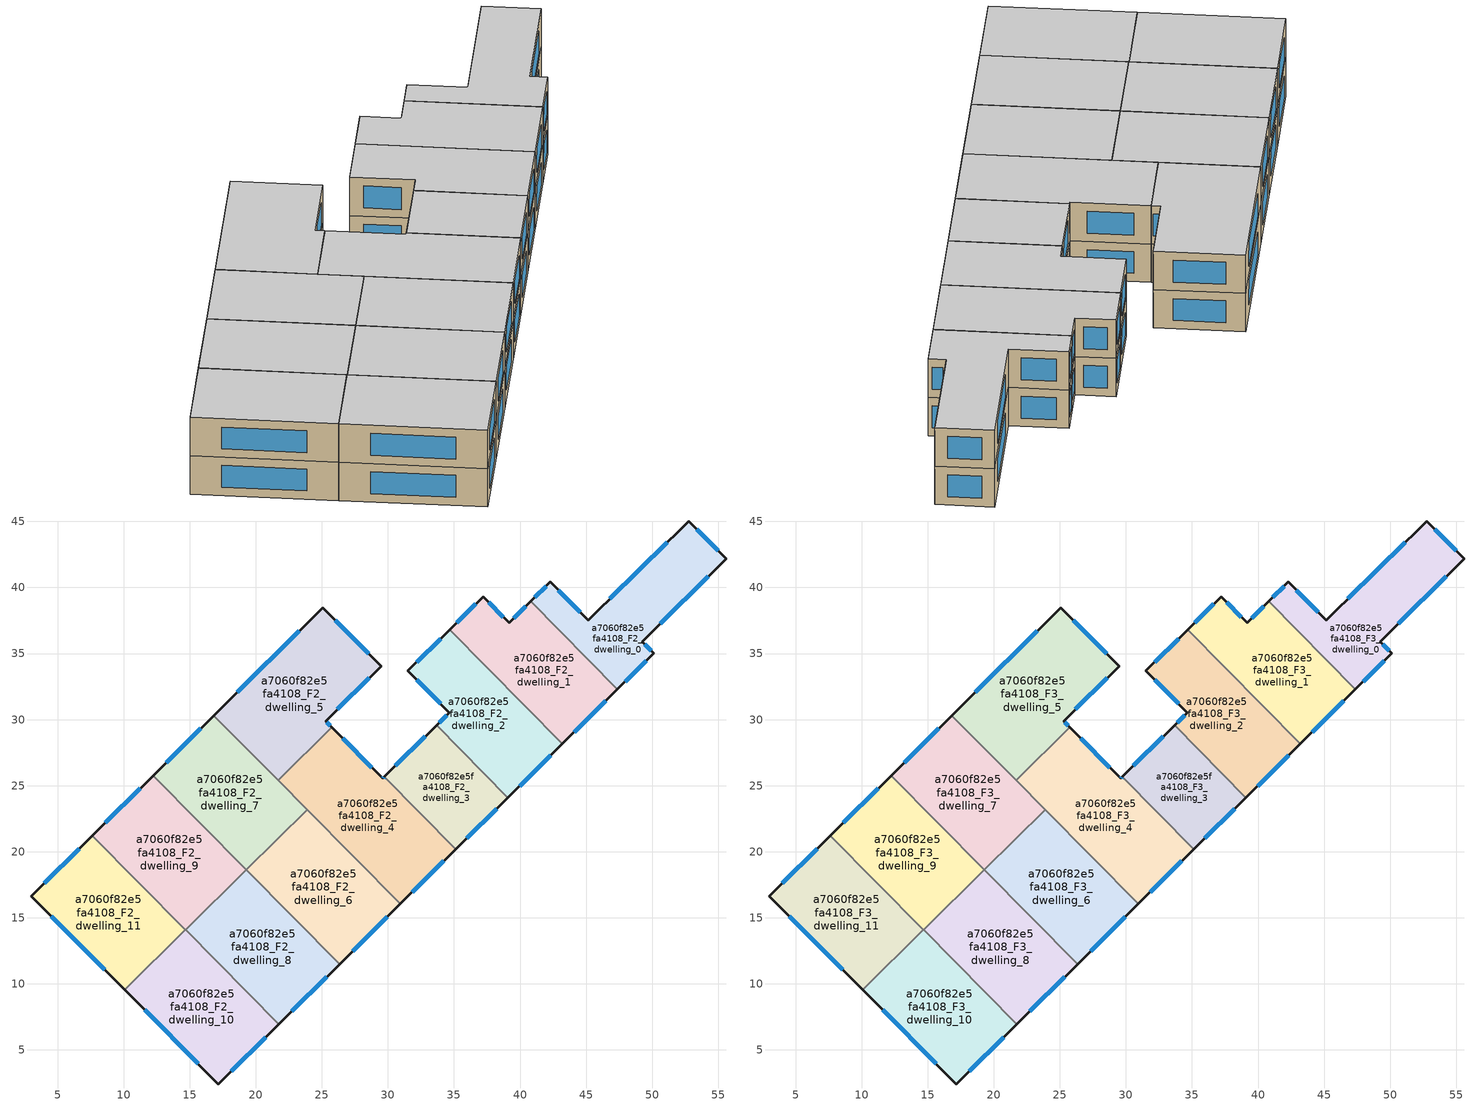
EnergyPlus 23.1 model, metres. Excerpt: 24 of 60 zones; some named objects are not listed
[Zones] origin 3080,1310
a7060f82e5fa4108_F2_dwelling_0
 floor to a7060f82e5fa4108_F1_dwelling_0 (EU_floor_Construction): 52.76,45.03 55.6,42.18 49.25,35.9 50.13,35.02 47.37,32.3 40.79,38.94 42.29,40.42 45.18,37.52 z6
 wall outside (EU_wall_Construction): 47.37,32.3 50.13,35.02 49.26,35.9 55.6,42.18 52.76,45.03 45.18,37.52 42.29,40.42 40.79,38.94 z6:9
 wall to a7060f82e5fa4108_F2_dwelling_1 (EU_wall_Construction): 40.8,38.94 47.37,32.3 z6:9
 window (EU_Window_Construction): 54.99,42.79 53.37,44.42 / 50.61,37.25 54.24,40.83 / 49.94,35.21 49.44,35.72 / 47.96,32.88 49.54,34.44 / 41.97,40.11 41.11,39.26 / 44.56,38.14 42.91,39.8 / 51.13,43.42 46.8,39.13 z6.64:8.36
a7060f82e5fa4108_F2_dwelling_1
 floor to a7060f82e5fa4108_F1_dwelling_1 (EU_floor_Construction): 40.79,38.94 47.37,32.3 43.19,28.16 34.66,36.79 37.2,39.29 39.16,37.33 z6
 wall outside (EU_wall_Construction): 43.19,28.16 47.37,32.3 / 40.79,38.94 39.16,37.33 37.2,39.29 34.66,36.79 z6:9
 wall to a7060f82e5fa4108_F2_dwelling_2 (EU_wall_Construction): 34.66,36.79 43.19,28.16 z6:9
 window (EU_Window_Construction): 44.09,29.05 46.48,31.41 / 36.65,38.76 35.2,37.32 / 38.74,37.75 37.62,38.87 / 40.45,38.6 39.51,37.67 z6.64:8.36
a7060f82e5fa4108_F2_dwelling_10
 floor to a7060f82e5fa4108_F1_dwelling_10 (EU_floor_Construction): 14.67,14.09 21.74,6.94 17.16,2.42 10.07,9.55 z6
 wall outside (EU_wall_Construction): 10.07,9.55 17.16,2.42 21.74,6.94 z6:9
 wall to a7060f82e5fa4108_F2_dwelling_8 (EU_wall_Construction): 21.74,6.94 14.68,14.08 z6:9
 wall to a7060f82e5fa4108_F2_dwelling_11 (EU_wall_Construction): 14.67,14.09 10.07,9.55 z6:9
 wall to a7060f82e5fa4108_F2_dwelling_9 (EU_wall_Construction): 14.68,14.08 14.67,14.09 z6:9
 window (EU_Window_Construction): 11.59,8.02 15.64,3.94 / 18.14,3.39 20.76,5.97 z6.64:8.36
a7060f82e5fa4108_F2_dwelling_11
 floor to a7060f82e5fa4108_F1_dwelling_11 (EU_floor_Construction): 7.63,21.21 14.67,14.09 10.07,9.55 3,16.64 z6
 wall outside (EU_wall_Construction): 7.63,21.21 3.01,16.64 10.07,9.55 z6:9
 wall to a7060f82e5fa4108_F2_dwelling_9 (EU_wall_Construction): 14.67,14.09 7.63,21.21 z6:9
 window (EU_Window_Construction): 4.52,15.12 8.55,11.07 / 6.64,20.23 4,17.62 z6.64:8.36
a7060f82e5fa4108_F2_dwelling_2
 floor to a7060f82e5fa4108_F1_dwelling_2 (EU_floor_Construction): 34.66,36.79 43.19,28.16 39.09,24.1 33.68,29.57 34.65,30.54 31.52,33.68 z6
 wall outside (EU_wall_Construction): 39.09,24.1 43.19,28.16 / 34.66,36.79 31.52,33.68 34.65,30.54 33.68,29.57 z6:9
 wall to a7060f82e5fa4108_F2_dwelling_3 (EU_wall_Construction): 33.68,29.57 39.09,24.1 z6:9
 window (EU_Window_Construction): 39.97,24.97 42.31,27.29 / 34.44,30.33 33.89,29.78 / 32.19,33.01 33.98,31.21 / 33.99,36.12 32.19,34.35 z6.64:8.36
a7060f82e5fa4108_F2_dwelling_3
 floor to a7060f82e5fa4108_F1_dwelling_3 (EU_floor_Construction): 33.68,29.57 39.09,24.1 35.13,20.19 29.72,25.66 z6
 wall outside (EU_wall_Construction): 35.13,20.19 39.09,24.1 / 33.68,29.57 29.72,25.66 z6:9
 wall to a7060f82e5fa4108_F2_dwelling_4 (EU_wall_Construction): 29.72,25.66 35.13,20.19 z6:9
 window (EU_Window_Construction): 35.98,21.03 38.24,23.26 / 32.83,28.73 30.57,26.5 z6.64:8.36
a7060f82e5fa4108_F2_dwelling_4
 floor to a7060f82e5fa4108_F1_dwelling_4 (EU_floor_Construction): 29.72,25.66 35.13,20.19 30.94,16.04 21.68,25.41 25.74,29.42 29.6,25.54 z6
 wall outside (EU_wall_Construction): 29.72,25.66 29.6,25.54 25.74,29.42 / 30.94,16.04 35.13,20.19 z6:9
 wall to a7060f82e5fa4108_F2_dwelling_5 (EU_wall_Construction): 25.74,29.42 21.68,25.41 z6:9
 wall to a7060f82e5fa4108_F2_dwelling_6 (EU_wall_Construction): 23.88,23.18 30.94,16.04 z6:9
 wall to a7060f82e5fa4108_F2_dwelling_7 (EU_wall_Construction): 21.68,25.41 23.88,23.18 z6:9
 window (EU_Window_Construction): 28.78,26.37 26.57,28.59 / 29.7,25.64 29.63,25.57 / 31.84,16.93 34.24,19.3 z6.64:8.36
a7060f82e5fa4108_F2_dwelling_5
 floor to a7060f82e5fa4108_F1_dwelling_5 (EU_floor_Construction): 25.07,38.46 29.48,34.05 25.27,29.88 25.74,29.42 21.68,25.41 16.83,30.31 z6
 wall outside (EU_wall_Construction): 25.74,29.42 25.28,29.88 29.48,34.05 25.07,38.46 16.83,30.31 z6:9
 wall to a7060f82e5fa4108_F2_dwelling_7 (EU_wall_Construction): 16.83,30.31 21.68,25.41 z6:9
 window (EU_Window_Construction): 23.3,36.72 18.59,32.06 / 28.53,34.99 26.01,37.52 / 26.17,30.77 28.58,33.16 / 25.64,29.52 25.37,29.78 z6.64:8.36
a7060f82e5fa4108_F2_dwelling_6
 floor to a7060f82e5fa4108_F1_dwelling_6 (EU_floor_Construction): 23.88,23.18 30.94,16.04 26.34,11.49 19.28,18.63 z6
 wall outside (EU_wall_Construction): 26.34,11.49 30.94,16.04 z6:9
 wall to a7060f82e5fa4108_F2_dwelling_8 (EU_wall_Construction): 19.28,18.63 26.34,11.49 z6:9
 wall to a7060f82e5fa4108_F2_dwelling_7 (EU_wall_Construction): 23.88,23.18 19.28,18.63 z6:9
 window (EU_Window_Construction): 27.33,12.47 29.95,15.07 z6.64:8.36
a7060f82e5fa4108_F2_dwelling_7
 floor to a7060f82e5fa4108_F1_dwelling_7 (EU_floor_Construction): 16.83,30.31 23.88,23.18 19.28,18.63 12.23,25.76 z6
 wall outside (EU_wall_Construction): 16.83,30.31 12.23,25.76 z6:9
 wall to a7060f82e5fa4108_F2_dwelling_9 (EU_wall_Construction): 12.23,25.76 19.28,18.63 z6:9
 window (EU_Window_Construction): 15.84,29.34 13.21,26.74 z6.64:8.36
a7060f82e5fa4108_F2_dwelling_8
 floor to a7060f82e5fa4108_F1_dwelling_8 (EU_floor_Construction): 19.28,18.63 26.34,11.49 21.74,6.94 14.68,14.08 z6
 wall outside (EU_wall_Construction): 21.74,6.94 26.34,11.49 z6:9
 wall to a7060f82e5fa4108_F2_dwelling_9 (EU_wall_Construction): 19.28,18.63 14.68,14.08 z6:9
 window (EU_Window_Construction): 22.73,7.92 25.35,10.52 z6.64:8.36
a7060f82e5fa4108_F2_dwelling_9
 floor to a7060f82e5fa4108_F1_dwelling_9 (EU_floor_Construction): 12.23,25.76 19.28,18.63 14.68,14.08 7.63,21.21 z6
 wall outside (EU_wall_Construction): 12.23,25.76 7.63,21.21 z6:9
 window (EU_Window_Construction): 11.24,24.79 8.61,22.19 z6.64:8.36
a7060f82e5fa4108_F3_dwelling_0
 floor to a7060f82e5fa4108_F2_dwelling_0 (EU_floor_Construction): 52.76,45.03 55.6,42.18 49.25,35.9 50.13,35.02 47.37,32.3 40.79,38.94 42.29,40.42 45.18,37.52 z9
 wall outside (EU_wall_Construction): 47.37,32.3 50.13,35.02 49.26,35.9 55.6,42.18 52.76,45.03 45.18,37.52 42.29,40.42 40.79,38.94 z9:12
 wall to a7060f82e5fa4108_F3_dwelling_1 (EU_wall_Construction): 40.8,38.94 47.37,32.3 z9:12
 window (EU_Window_Construction): 54.99,42.79 53.37,44.42 / 50.61,37.25 54.24,40.83 / 49.94,35.21 49.44,35.72 / 47.96,32.88 49.54,34.44 / 41.97,40.11 41.11,39.26 / 44.56,38.14 42.91,39.8 / 51.13,43.42 46.8,39.13 z9.64:11.36
 ceiling to a7060f82e5fa4108_F4_dwelling_0 (EU_floor_Construction): 50.13,35.02 49.25,35.9 55.6,42.18 52.76,45.03 45.18,37.52 42.29,40.42 40.79,38.94 47.37,32.3 z12
a7060f82e5fa4108_F3_dwelling_1
 floor to a7060f82e5fa4108_F2_dwelling_1 (EU_floor_Construction): 40.79,38.94 47.37,32.3 43.19,28.16 34.66,36.79 37.2,39.29 39.16,37.33 z9
 wall outside (EU_wall_Construction): 43.19,28.16 47.37,32.3 / 40.79,38.94 39.16,37.33 37.2,39.29 34.66,36.79 z9:12
 wall to a7060f82e5fa4108_F3_dwelling_2 (EU_wall_Construction): 34.66,36.79 43.19,28.16 z9:12
 window (EU_Window_Construction): 44.09,29.05 46.48,31.41 / 36.65,38.76 35.2,37.32 / 38.74,37.75 37.62,38.87 / 40.45,38.6 39.51,37.67 z9.64:11.36
 ceiling to a7060f82e5fa4108_F4_dwelling_1 (EU_floor_Construction): 47.37,32.3 40.79,38.94 39.16,37.33 37.2,39.29 34.66,36.79 43.19,28.16 z12
a7060f82e5fa4108_F3_dwelling_10
 floor to a7060f82e5fa4108_F2_dwelling_10 (EU_floor_Construction): 14.67,14.09 21.74,6.94 17.16,2.42 10.07,9.55 z9
 wall outside (EU_wall_Construction): 10.07,9.55 17.16,2.42 21.74,6.94 z9:12
 wall to a7060f82e5fa4108_F3_dwelling_8 (EU_wall_Construction): 21.74,6.94 14.68,14.08 z9:12
 wall to a7060f82e5fa4108_F3_dwelling_11 (EU_wall_Construction): 14.67,14.09 10.07,9.55 z9:12
 wall to a7060f82e5fa4108_F3_dwelling_9 (EU_wall_Construction): 14.68,14.08 14.67,14.09 z9:12
 window (EU_Window_Construction): 11.59,8.02 15.64,3.94 / 18.14,3.39 20.76,5.97 z9.64:11.36
 ceiling to a7060f82e5fa4108_F4_dwelling_10 (EU_floor_Construction): 21.74,6.94 14.67,14.09 10.07,9.55 17.16,2.42 z12
a7060f82e5fa4108_F3_dwelling_11
 floor to a7060f82e5fa4108_F2_dwelling_11 (EU_floor_Construction): 7.63,21.21 14.67,14.09 10.07,9.55 3,16.64 z9
 wall outside (EU_wall_Construction): 7.63,21.21 3.01,16.64 10.07,9.55 z9:12
 wall to a7060f82e5fa4108_F3_dwelling_9 (EU_wall_Construction): 14.67,14.09 7.63,21.21 z9:12
 window (EU_Window_Construction): 4.52,15.12 8.55,11.07 / 6.64,20.23 4,17.62 z9.64:11.36
 ceiling to a7060f82e5fa4108_F4_dwelling_11 (EU_floor_Construction): 14.67,14.09 7.63,21.21 3,16.64 10.07,9.55 z12
a7060f82e5fa4108_F3_dwelling_2
 floor to a7060f82e5fa4108_F2_dwelling_2 (EU_floor_Construction): 34.66,36.79 43.19,28.16 39.09,24.1 33.68,29.57 34.65,30.54 31.52,33.68 z9
 wall outside (EU_wall_Construction): 39.09,24.1 43.19,28.16 / 34.66,36.79 31.52,33.68 34.65,30.54 33.68,29.57 z9:12
 wall to a7060f82e5fa4108_F3_dwelling_3 (EU_wall_Construction): 33.68,29.57 39.09,24.1 z9:12
 window (EU_Window_Construction): 39.97,24.97 42.31,27.29 / 34.44,30.33 33.89,29.78 / 32.19,33.01 33.98,31.21 / 33.99,36.12 32.19,34.35 z9.64:11.36
 ceiling to a7060f82e5fa4108_F4_dwelling_2 (EU_floor_Construction): 43.19,28.16 34.66,36.79 31.52,33.68 34.65,30.54 33.68,29.57 39.09,24.1 z12
a7060f82e5fa4108_F3_dwelling_3
 floor to a7060f82e5fa4108_F2_dwelling_3 (EU_floor_Construction): 33.68,29.57 39.09,24.1 35.13,20.19 29.72,25.66 z9
 wall outside (EU_wall_Construction): 35.13,20.19 39.09,24.1 / 33.68,29.57 29.72,25.66 z9:12
 wall to a7060f82e5fa4108_F3_dwelling_4 (EU_wall_Construction): 29.72,25.66 35.13,20.19 z9:12
 window (EU_Window_Construction): 35.98,21.03 38.24,23.26 / 32.83,28.73 30.57,26.5 z9.64:11.36
 ceiling to a7060f82e5fa4108_F4_dwelling_3 (EU_floor_Construction): 39.09,24.1 33.68,29.57 29.72,25.66 35.13,20.19 z12
a7060f82e5fa4108_F3_dwelling_4
 floor to a7060f82e5fa4108_F2_dwelling_4 (EU_floor_Construction): 29.72,25.66 35.13,20.19 30.94,16.04 21.68,25.41 25.74,29.42 29.6,25.54 z9
 wall outside (EU_wall_Construction): 29.72,25.66 29.6,25.54 25.74,29.42 / 30.94,16.04 35.13,20.19 z9:12
 wall to a7060f82e5fa4108_F3_dwelling_5 (EU_wall_Construction): 25.74,29.42 21.68,25.41 z9:12
 wall to a7060f82e5fa4108_F3_dwelling_6 (EU_wall_Construction): 23.88,23.18 30.94,16.04 z9:12
 wall to a7060f82e5fa4108_F3_dwelling_7 (EU_wall_Construction): 21.68,25.41 23.88,23.18 z9:12
 window (EU_Window_Construction): 28.78,26.37 26.57,28.59 / 29.7,25.64 29.63,25.57 / 31.84,16.93 34.24,19.3 z9.64:11.36
 ceiling to a7060f82e5fa4108_F4_dwelling_4 (EU_floor_Construction): 35.13,20.19 29.72,25.66 29.6,25.54 25.74,29.42 21.68,25.41 30.94,16.04 z12
a7060f82e5fa4108_F3_dwelling_5
 floor to a7060f82e5fa4108_F2_dwelling_5 (EU_floor_Construction): 25.07,38.46 29.48,34.05 25.27,29.88 25.74,29.42 21.68,25.41 16.83,30.31 z9
 wall outside (EU_wall_Construction): 25.74,29.42 25.28,29.88 29.48,34.05 25.07,38.46 16.83,30.31 z9:12
 wall to a7060f82e5fa4108_F3_dwelling_7 (EU_wall_Construction): 16.83,30.31 21.68,25.41 z9:12
 window (EU_Window_Construction): 23.3,36.72 18.59,32.06 / 28.53,34.99 26.01,37.52 / 26.17,30.77 28.58,33.16 / 25.64,29.52 25.37,29.78 z9.64:11.36
 ceiling to a7060f82e5fa4108_F4_dwelling_5 (EU_floor_Construction): 25.74,29.42 25.27,29.88 29.48,34.05 25.07,38.46 16.83,30.31 21.68,25.41 z12
a7060f82e5fa4108_F3_dwelling_6
 floor to a7060f82e5fa4108_F2_dwelling_6 (EU_floor_Construction): 23.88,23.18 30.94,16.04 26.34,11.49 19.28,18.63 z9
 wall outside (EU_wall_Construction): 26.34,11.49 30.94,16.04 z9:12
 wall to a7060f82e5fa4108_F3_dwelling_8 (EU_wall_Construction): 19.28,18.63 26.34,11.49 z9:12
 wall to a7060f82e5fa4108_F3_dwelling_7 (EU_wall_Construction): 23.88,23.18 19.28,18.63 z9:12
 window (EU_Window_Construction): 27.33,12.47 29.95,15.07 z9.64:11.36
 ceiling to a7060f82e5fa4108_F4_dwelling_6 (EU_floor_Construction): 30.94,16.04 23.88,23.18 19.28,18.63 26.34,11.49 z12
a7060f82e5fa4108_F3_dwelling_7
 floor to a7060f82e5fa4108_F2_dwelling_7 (EU_floor_Construction): 16.83,30.31 23.88,23.18 19.28,18.63 12.23,25.76 z9
 wall outside (EU_wall_Construction): 16.83,30.31 12.23,25.76 z9:12
 wall to a7060f82e5fa4108_F3_dwelling_9 (EU_wall_Construction): 12.23,25.76 19.28,18.63 z9:12
 window (EU_Window_Construction): 15.84,29.34 13.21,26.74 z9.64:11.36
 ceiling to a7060f82e5fa4108_F4_dwelling_7 (EU_floor_Construction): 23.88,23.18 16.83,30.31 12.23,25.76 19.28,18.63 z12
a7060f82e5fa4108_F3_dwelling_8
 floor to a7060f82e5fa4108_F2_dwelling_8 (EU_floor_Construction): 19.28,18.63 26.34,11.49 21.74,6.94 14.68,14.08 z9
 wall outside (EU_wall_Construction): 21.74,6.94 26.34,11.49 z9:12
 wall to a7060f82e5fa4108_F3_dwelling_9 (EU_wall_Construction): 19.28,18.63 14.68,14.08 z9:12
 window (EU_Window_Construction): 22.73,7.92 25.35,10.52 z9.64:11.36
 ceiling to a7060f82e5fa4108_F4_dwelling_8 (EU_floor_Construction): 26.34,11.49 19.28,18.63 14.68,14.08 21.74,6.94 z12
a7060f82e5fa4108_F3_dwelling_9
 floor to a7060f82e5fa4108_F2_dwelling_9 (EU_floor_Construction): 12.23,25.76 19.28,18.63 14.68,14.08 7.63,21.21 z9
 wall outside (EU_wall_Construction): 12.23,25.76 7.63,21.21 z9:12
 window (EU_Window_Construction): 11.24,24.79 8.61,22.19 z9.64:11.36
 ceiling to a7060f82e5fa4108_F4_dwelling_9 (EU_floor_Construction): 19.28,18.63 12.23,25.76 7.63,21.21 14.68,14.08 z12
[Building]
EU S2 Campaign: North Axis=0; Terrain=City; Solar Distribution=FullExterior
[Site:Location]
Yerevan-Zvartnots.Intl.AP: Latitude=40.15; Longitude=44.383; Time Zone=4; Elevation=854
[SizingPeriod:WeatherFileDays]
AnnualSizingPeriod: Begin Month=1; Begin Day of Month=1; End Month=12; End Day of Month=31; Day of Week for Start Day=Monday; Use Weather File Daylight Saving Period=No; Use Weather File Rain and Snow Indicators=No
[MATERIAL]
EU_InternalMass_Material: Roughness=MediumRough; Thickness=0.1; Conductivity=1; Density=1800; Specific Heat=900; Thermal Absorptance=0.9; Solar Absorptance=0.7; Visible Absorptance=0.7
[MATERIAL:NOMASS] Roughness=MediumRough; Thermal Absorptance=0.9; Solar Absorptance=0.7; Visible Absorptance=0.7
Name | Thermal Resistance
EU_wall_NoMass | 1.05043
EU_floor_NoMass | 0.478065
[WINDOWMATERIAL:SIMPLEGLAZINGSYSTEM]
EU_Window_SimpleGlazing: UFactor=2.5566; Solar Heat Gain Coefficient=0.75; Visible Transmittance=0.75
[CONSTRUCTION]
EU_wall_Construction: EU_wall_NoMass
EU_floor_Construction: EU_floor_NoMass
EU_Window_Construction: EU_Window_SimpleGlazing
EU_InternalMass_Construction: EU_InternalMass_Material
[ZONE] Type=1; Multiplier=1; Ceiling Height=autocalculate; Floor Area=autocalculate; Part of Total Floor Area=Yes
Name | Volume
a7060f82e5fa4108_F2_dwelling_0; a7060f82e5fa4108_F3_dwelling_0; a7060f82e5fa4108_F2_dwelling_10; a7060f82e5fa4108_F3_dwelling_10 | 194.748
a7060f82e5fa4108_F2_dwelling_1; a7060f82e5fa4108_F3_dwelling_1 | 194.738
a7060f82e5fa4108_F2_dwelling_11; a7060f82e5fa4108_F3_dwelling_11 | 194.739
a7060f82e5fa4108_F2_dwelling_2; a7060f82e5fa4108_F3_dwelling_2 | 191.966
a7060f82e5fa4108_F2_dwelling_3; a7060f82e5fa4108_F3_dwelling_3 | 128.284
a7060f82e5fa4108_F2_dwelling_4; a7060f82e5fa4108_F3_dwelling_4 | 230.124
a7060f82e5fa4108_F2_dwelling_5; a7060f82e5fa4108_F3_dwelling_5 | 228.623
a7060f82e5fa4108_F2_dwelling_6; a7060f82e5fa4108_F3_dwelling_6 | 194.707
a7060f82e5fa4108_F2_dwelling_7; a7060f82e5fa4108_F3_dwelling_7 | 194.721
a7060f82e5fa4108_F2_dwelling_8; a7060f82e5fa4108_F3_dwelling_8 | 194.75
a7060f82e5fa4108_F2_dwelling_9; a7060f82e5fa4108_F3_dwelling_9 | 194.763
[INTERNALMASS] Construction=EU_InternalMass_Construction
Name | Zone or ZoneList | Surface Area
a7060f82e5fa4108_F2_dwelling_0_EU_InternalMass | a7060f82e5fa4108_F2_dwelling_0 | 64.9159
a7060f82e5fa4108_F2_dwelling_1_EU_InternalMass | a7060f82e5fa4108_F2_dwelling_1 | 64.9126
a7060f82e5fa4108_F2_dwelling_2_EU_InternalMass | a7060f82e5fa4108_F2_dwelling_2 | 63.9889
a7060f82e5fa4108_F2_dwelling_3_EU_InternalMass | a7060f82e5fa4108_F2_dwelling_3 | 42.7654
a7060f82e5fa4108_F2_dwelling_4_EU_InternalMass | a7060f82e5fa4108_F2_dwelling_4 | 76.7035
a7060f82e5fa4108_F2_dwelling_5_EU_InternalMass | a7060f82e5fa4108_F2_dwelling_5 | 76.2069
a7060f82e5fa4108_F2_dwelling_6_EU_InternalMass | a7060f82e5fa4108_F2_dwelling_6 | 64.9024
a7060f82e5fa4108_F2_dwelling_7_EU_InternalMass | a7060f82e5fa4108_F2_dwelling_7 | 64.907
a7060f82e5fa4108_F2_dwelling_8_EU_InternalMass | a7060f82e5fa4108_F2_dwelling_8 | 64.9166
a7060f82e5fa4108_F2_dwelling_9_EU_InternalMass | a7060f82e5fa4108_F2_dwelling_9 | 64.9212
a7060f82e5fa4108_F2_dwelling_10_EU_InternalMass | a7060f82e5fa4108_F2_dwelling_10 | 64.9162
a7060f82e5fa4108_F2_dwelling_11_EU_InternalMass | a7060f82e5fa4108_F2_dwelling_11 | 64.9132
a7060f82e5fa4108_F3_dwelling_0_EU_InternalMass | a7060f82e5fa4108_F3_dwelling_0 | 64.9159
a7060f82e5fa4108_F3_dwelling_1_EU_InternalMass | a7060f82e5fa4108_F3_dwelling_1 | 64.9126
a7060f82e5fa4108_F3_dwelling_2_EU_InternalMass | a7060f82e5fa4108_F3_dwelling_2 | 63.9889
a7060f82e5fa4108_F3_dwelling_3_EU_InternalMass | a7060f82e5fa4108_F3_dwelling_3 | 42.7654
a7060f82e5fa4108_F3_dwelling_4_EU_InternalMass | a7060f82e5fa4108_F3_dwelling_4 | 76.7035
a7060f82e5fa4108_F3_dwelling_5_EU_InternalMass | a7060f82e5fa4108_F3_dwelling_5 | 76.2069
a7060f82e5fa4108_F3_dwelling_6_EU_InternalMass | a7060f82e5fa4108_F3_dwelling_6 | 64.9024
a7060f82e5fa4108_F3_dwelling_7_EU_InternalMass | a7060f82e5fa4108_F3_dwelling_7 | 64.907
a7060f82e5fa4108_F3_dwelling_8_EU_InternalMass | a7060f82e5fa4108_F3_dwelling_8 | 64.9166
a7060f82e5fa4108_F3_dwelling_9_EU_InternalMass | a7060f82e5fa4108_F3_dwelling_9 | 64.9212
a7060f82e5fa4108_F3_dwelling_10_EU_InternalMass | a7060f82e5fa4108_F3_dwelling_10 | 64.9162
a7060f82e5fa4108_F3_dwelling_11_EU_InternalMass | a7060f82e5fa4108_F3_dwelling_11 | 64.9132
[OTHEREQUIPMENT] Fuel Type=Electricity; Design Level Calculation Method=Watts/Area; Power per Zone Floor Area=1; Fraction Latent=0; Fraction Radiant=0; Fraction Lost=0; Carbon Dioxide Generation Rate=0; EndUse Subcategory=EU_Step8_InternalGains
Name | Zone or ZoneList or Space or SpaceList | Schedule
EU_Step8_InternalGain_a7060f82e5fa4108_F2_dwelling_0_f000 | a7060f82e5fa4108_F2_dwelling_0 | EU_Step8_GainSchedule_a7060f82e5fa4108_F2_dwelling_0_f000
EU_Step8_InternalGain_a7060f82e5fa4108_F2_dwelling_1_f000 | a7060f82e5fa4108_F2_dwelling_1 | EU_Step8_GainSchedule_a7060f82e5fa4108_F2_dwelling_1_f000
EU_Step8_InternalGain_a7060f82e5fa4108_F2_dwelling_2_f000 | a7060f82e5fa4108_F2_dwelling_2 | EU_Step8_GainSchedule_a7060f82e5fa4108_F2_dwelling_2_f000
EU_Step8_InternalGain_a7060f82e5fa4108_F2_dwelling_3_f000 | a7060f82e5fa4108_F2_dwelling_3 | EU_Step8_GainSchedule_a7060f82e5fa4108_F2_dwelling_3_f000
EU_Step8_InternalGain_a7060f82e5fa4108_F2_dwelling_4_f000 | a7060f82e5fa4108_F2_dwelling_4 | EU_Step8_GainSchedule_a7060f82e5fa4108_F2_dwelling_4_f000
EU_Step8_InternalGain_a7060f82e5fa4108_F2_dwelling_5_f000 | a7060f82e5fa4108_F2_dwelling_5 | EU_Step8_GainSchedule_a7060f82e5fa4108_F2_dwelling_5_f000
EU_Step8_InternalGain_a7060f82e5fa4108_F2_dwelling_6_f000 | a7060f82e5fa4108_F2_dwelling_6 | EU_Step8_GainSchedule_a7060f82e5fa4108_F2_dwelling_6_f000
EU_Step8_InternalGain_a7060f82e5fa4108_F2_dwelling_7_f000 | a7060f82e5fa4108_F2_dwelling_7 | EU_Step8_GainSchedule_a7060f82e5fa4108_F2_dwelling_7_f000
EU_Step8_InternalGain_a7060f82e5fa4108_F2_dwelling_8_f000 | a7060f82e5fa4108_F2_dwelling_8 | EU_Step8_GainSchedule_a7060f82e5fa4108_F2_dwelling_8_f000
EU_Step8_InternalGain_a7060f82e5fa4108_F2_dwelling_9_f000 | a7060f82e5fa4108_F2_dwelling_9 | EU_Step8_GainSchedule_a7060f82e5fa4108_F2_dwelling_9_f000
EU_Step8_InternalGain_a7060f82e5fa4108_F2_dwelling_10_f000 | a7060f82e5fa4108_F2_dwelling_10 | EU_Step8_GainSchedule_a7060f82e5fa4108_F2_dwelling_10_f000
EU_Step8_InternalGain_a7060f82e5fa4108_F2_dwelling_11_f000 | a7060f82e5fa4108_F2_dwelling_11 | EU_Step8_GainSchedule_a7060f82e5fa4108_F2_dwelling_11_f000
EU_Step8_InternalGain_a7060f82e5fa4108_F3_dwelling_0_f000 | a7060f82e5fa4108_F3_dwelling_0 | EU_Step8_GainSchedule_a7060f82e5fa4108_F3_dwelling_0_f000
EU_Step8_InternalGain_a7060f82e5fa4108_F3_dwelling_1_f000 | a7060f82e5fa4108_F3_dwelling_1 | EU_Step8_GainSchedule_a7060f82e5fa4108_F3_dwelling_1_f000
EU_Step8_InternalGain_a7060f82e5fa4108_F3_dwelling_2_f000 | a7060f82e5fa4108_F3_dwelling_2 | EU_Step8_GainSchedule_a7060f82e5fa4108_F3_dwelling_2_f000
EU_Step8_InternalGain_a7060f82e5fa4108_F3_dwelling_3_f000 | a7060f82e5fa4108_F3_dwelling_3 | EU_Step8_GainSchedule_a7060f82e5fa4108_F3_dwelling_3_f000
EU_Step8_InternalGain_a7060f82e5fa4108_F3_dwelling_4_f000 | a7060f82e5fa4108_F3_dwelling_4 | EU_Step8_GainSchedule_a7060f82e5fa4108_F3_dwelling_4_f000
EU_Step8_InternalGain_a7060f82e5fa4108_F3_dwelling_5_f000 | a7060f82e5fa4108_F3_dwelling_5 | EU_Step8_GainSchedule_a7060f82e5fa4108_F3_dwelling_5_f000
EU_Step8_InternalGain_a7060f82e5fa4108_F3_dwelling_6_f000 | a7060f82e5fa4108_F3_dwelling_6 | EU_Step8_GainSchedule_a7060f82e5fa4108_F3_dwelling_6_f000
EU_Step8_InternalGain_a7060f82e5fa4108_F3_dwelling_7_f000 | a7060f82e5fa4108_F3_dwelling_7 | EU_Step8_GainSchedule_a7060f82e5fa4108_F3_dwelling_7_f000
EU_Step8_InternalGain_a7060f82e5fa4108_F3_dwelling_8_f000 | a7060f82e5fa4108_F3_dwelling_8 | EU_Step8_GainSchedule_a7060f82e5fa4108_F3_dwelling_8_f000
EU_Step8_InternalGain_a7060f82e5fa4108_F3_dwelling_9_f000 | a7060f82e5fa4108_F3_dwelling_9 | EU_Step8_GainSchedule_a7060f82e5fa4108_F3_dwelling_9_f000
EU_Step8_InternalGain_a7060f82e5fa4108_F3_dwelling_10_f000 | a7060f82e5fa4108_F3_dwelling_10 | EU_Step8_GainSchedule_a7060f82e5fa4108_F3_dwelling_10_f000
EU_Step8_InternalGain_a7060f82e5fa4108_F3_dwelling_11_f000 | a7060f82e5fa4108_F3_dwelling_11 | EU_Step8_GainSchedule_a7060f82e5fa4108_F3_dwelling_11_f000
[ZONEVENTILATION:DESIGNFLOWRATE] Schedule=EU_AlwaysOn; Design Flow Rate Calculation Method=AirChanges/Hour; Air Changes per Hour=0.557805; Ventilation Type=Natural; Fan Pressure Rise=0; Fan Total Efficiency=1; Constant Term Coefficient=1; Temperature Term Coefficient=0; Velocity Term Coefficient=0; Velocity Squared Term Coefficient=0; Minimum Indoor Temperature=-100; Maximum Indoor Temperature=100; Delta Temperature=-100; Minimum Outdoor Temperature=-100; Maximum Outdoor Temperature=100; Maximum Wind Speed=40
Name | Zone or ZoneList or Space or SpaceList
EU_ConstantAir_a7060f82e5fa4108_F2_dwelling_0 | a7060f82e5fa4108_F2_dwelling_0
EU_ConstantAir_a7060f82e5fa4108_F2_dwelling_1 | a7060f82e5fa4108_F2_dwelling_1
EU_ConstantAir_a7060f82e5fa4108_F2_dwelling_2 | a7060f82e5fa4108_F2_dwelling_2
EU_ConstantAir_a7060f82e5fa4108_F2_dwelling_3 | a7060f82e5fa4108_F2_dwelling_3
EU_ConstantAir_a7060f82e5fa4108_F2_dwelling_4 | a7060f82e5fa4108_F2_dwelling_4
EU_ConstantAir_a7060f82e5fa4108_F2_dwelling_5 | a7060f82e5fa4108_F2_dwelling_5
EU_ConstantAir_a7060f82e5fa4108_F2_dwelling_6 | a7060f82e5fa4108_F2_dwelling_6
EU_ConstantAir_a7060f82e5fa4108_F2_dwelling_7 | a7060f82e5fa4108_F2_dwelling_7
EU_ConstantAir_a7060f82e5fa4108_F2_dwelling_8 | a7060f82e5fa4108_F2_dwelling_8
EU_ConstantAir_a7060f82e5fa4108_F2_dwelling_9 | a7060f82e5fa4108_F2_dwelling_9
EU_ConstantAir_a7060f82e5fa4108_F2_dwelling_10 | a7060f82e5fa4108_F2_dwelling_10
EU_ConstantAir_a7060f82e5fa4108_F2_dwelling_11 | a7060f82e5fa4108_F2_dwelling_11
EU_ConstantAir_a7060f82e5fa4108_F3_dwelling_0 | a7060f82e5fa4108_F3_dwelling_0
EU_ConstantAir_a7060f82e5fa4108_F3_dwelling_1 | a7060f82e5fa4108_F3_dwelling_1
EU_ConstantAir_a7060f82e5fa4108_F3_dwelling_2 | a7060f82e5fa4108_F3_dwelling_2
EU_ConstantAir_a7060f82e5fa4108_F3_dwelling_3 | a7060f82e5fa4108_F3_dwelling_3
EU_ConstantAir_a7060f82e5fa4108_F3_dwelling_4 | a7060f82e5fa4108_F3_dwelling_4
EU_ConstantAir_a7060f82e5fa4108_F3_dwelling_5 | a7060f82e5fa4108_F3_dwelling_5
EU_ConstantAir_a7060f82e5fa4108_F3_dwelling_6 | a7060f82e5fa4108_F3_dwelling_6
EU_ConstantAir_a7060f82e5fa4108_F3_dwelling_7 | a7060f82e5fa4108_F3_dwelling_7
EU_ConstantAir_a7060f82e5fa4108_F3_dwelling_8 | a7060f82e5fa4108_F3_dwelling_8
EU_ConstantAir_a7060f82e5fa4108_F3_dwelling_9 | a7060f82e5fa4108_F3_dwelling_9
EU_ConstantAir_a7060f82e5fa4108_F3_dwelling_10 | a7060f82e5fa4108_F3_dwelling_10
EU_ConstantAir_a7060f82e5fa4108_F3_dwelling_11 | a7060f82e5fa4108_F3_dwelling_11
[HVACTEMPLATE:ZONE:IDEALLOADSAIRSYSTEM] System Availability Schedule=EU_AlwaysOn; Maximum Heating Supply Air Temperature=50; Minimum Cooling Supply Air Temperature=13; Maximum Heating Supply Air Humidity Ratio=0.0156; Minimum Cooling Supply Air Humidity Ratio=0.0077; Heating Limit=NoLimit; Cooling Limit=NoLimit; Heating Availability Schedule=EU_AlwaysOn; Cooling Availability Schedule=EU_CoolingOff; Dehumidification Control Type=ConstantSensibleHeatRatio; Cooling Sensible Heat Ratio=0.7; Dehumidification Setpoint=60; Humidification Control Type=None; Humidification Setpoint=30; Outdoor Air Method=None; Outdoor Air Flow Rate per Person=0.00944; Outdoor Air Flow Rate per Zone Floor Area=0; Outdoor Air Flow Rate per Zone=0; Demand Controlled Ventilation Type=None; Outdoor Air Economizer Type=NoEconomizer; Heat Recovery Type=None; Sensible Heat Recovery Effectiveness=0.7; Latent Heat Recovery Effectiveness=0.65
Name | Template Thermostat
a7060f82e5fa4108_F2_dwelling_0 | EU_HeatOnly_a7060f82e5fa4108_F2_dwelling_0
a7060f82e5fa4108_F2_dwelling_1 | EU_HeatOnly_a7060f82e5fa4108_F2_dwelling_1
a7060f82e5fa4108_F2_dwelling_2 | EU_HeatOnly_a7060f82e5fa4108_F2_dwelling_2
a7060f82e5fa4108_F2_dwelling_3 | EU_HeatOnly_a7060f82e5fa4108_F2_dwelling_3
a7060f82e5fa4108_F2_dwelling_4 | EU_HeatOnly_a7060f82e5fa4108_F2_dwelling_4
a7060f82e5fa4108_F2_dwelling_5 | EU_HeatOnly_a7060f82e5fa4108_F2_dwelling_5
a7060f82e5fa4108_F2_dwelling_6 | EU_HeatOnly_a7060f82e5fa4108_F2_dwelling_6
a7060f82e5fa4108_F2_dwelling_7 | EU_HeatOnly_a7060f82e5fa4108_F2_dwelling_7
a7060f82e5fa4108_F2_dwelling_8 | EU_HeatOnly_a7060f82e5fa4108_F2_dwelling_8
a7060f82e5fa4108_F2_dwelling_9 | EU_HeatOnly_a7060f82e5fa4108_F2_dwelling_9
a7060f82e5fa4108_F2_dwelling_10 | EU_HeatOnly_a7060f82e5fa4108_F2_dwelling_10
a7060f82e5fa4108_F2_dwelling_11 | EU_HeatOnly_a7060f82e5fa4108_F2_dwelling_11
a7060f82e5fa4108_F3_dwelling_0 | EU_HeatOnly_a7060f82e5fa4108_F3_dwelling_0
a7060f82e5fa4108_F3_dwelling_1 | EU_HeatOnly_a7060f82e5fa4108_F3_dwelling_1
a7060f82e5fa4108_F3_dwelling_2 | EU_HeatOnly_a7060f82e5fa4108_F3_dwelling_2
a7060f82e5fa4108_F3_dwelling_3 | EU_HeatOnly_a7060f82e5fa4108_F3_dwelling_3
a7060f82e5fa4108_F3_dwelling_4 | EU_HeatOnly_a7060f82e5fa4108_F3_dwelling_4
a7060f82e5fa4108_F3_dwelling_5 | EU_HeatOnly_a7060f82e5fa4108_F3_dwelling_5
a7060f82e5fa4108_F3_dwelling_6 | EU_HeatOnly_a7060f82e5fa4108_F3_dwelling_6
a7060f82e5fa4108_F3_dwelling_7 | EU_HeatOnly_a7060f82e5fa4108_F3_dwelling_7
a7060f82e5fa4108_F3_dwelling_8 | EU_HeatOnly_a7060f82e5fa4108_F3_dwelling_8
a7060f82e5fa4108_F3_dwelling_9 | EU_HeatOnly_a7060f82e5fa4108_F3_dwelling_9
a7060f82e5fa4108_F3_dwelling_10 | EU_HeatOnly_a7060f82e5fa4108_F3_dwelling_10
a7060f82e5fa4108_F3_dwelling_11 | EU_HeatOnly_a7060f82e5fa4108_F3_dwelling_11
[SIZING:ZONE] Zone Cooling Design Supply Air Temperature Input Method=SupplyAirTemperature; Zone Cooling Design Supply Air Temperature=13; Zone Heating Design Supply Air Temperature Input Method=SupplyAirTemperature; Zone Heating Design Supply Air Temperature=50; Zone Cooling Design Supply Air Humidity Ratio=0.008; Zone Heating Design Supply Air Humidity Ratio=0.008; Cooling Design Air Flow Method=DesignDay; Cooling Design Air Flow Rate=0; Cooling Minimum Air Flow per Zone Floor Area=0.000762; Cooling Minimum Air Flow=0; Cooling Minimum Air Flow Fraction=0.2; Heating Design Air Flow Method=DesignDay; Heating Design Air Flow Rate=0; Heating Maximum Air Flow per Zone Floor Area=0.002032; Heating Maximum Air Flow=0.141576; Heating Maximum Air Flow Fraction=0.3; Account for Dedicated Outdoor Air System=No; Dedicated Outdoor Air System Control Strategy=NeutralSupplyAir; Dedicated Outdoor Air Low Setpoint Temperature for Design=autosize; Dedicated Outdoor Air High Setpoint Temperature for Design=autosize; Zone Load Sizing Method=Sensible Load Only No Latent Load; Zone Latent Cooling Design Supply Air Humidity Ratio Input Method=HumidityRatioDifference; Zone Cooling Design Supply Air Humidity Ratio Difference=0.005; Zone Latent Heating Design Supply Air Humidity Ratio Input Method=HumidityRatioDifference; Zone Humidification Design Supply Air Humidity Ratio Difference=0.005
a7060f82e5fa4108_F2_dwelling_0; a7060f82e5fa4108_F2_dwelling_1; a7060f82e5fa4108_F2_dwelling_2; a7060f82e5fa4108_F2_dwelling_3; a7060f82e5fa4108_F2_dwelling_4; a7060f82e5fa4108_F2_dwelling_5; a7060f82e5fa4108_F2_dwelling_6; a7060f82e5fa4108_F2_dwelling_7; a7060f82e5fa4108_F2_dwelling_8; a7060f82e5fa4108_F2_dwelling_9; a7060f82e5fa4108_F2_dwelling_10; a7060f82e5fa4108_F2_dwelling_11; a7060f82e5fa4108_F3_dwelling_0; a7060f82e5fa4108_F3_dwelling_1; a7060f82e5fa4108_F3_dwelling_2; a7060f82e5fa4108_F3_dwelling_3; a7060f82e5fa4108_F3_dwelling_4; a7060f82e5fa4108_F3_dwelling_5; a7060f82e5fa4108_F3_dwelling_6; a7060f82e5fa4108_F3_dwelling_7; a7060f82e5fa4108_F3_dwelling_8; a7060f82e5fa4108_F3_dwelling_9; a7060f82e5fa4108_F3_dwelling_10; a7060f82e5fa4108_F3_dwelling_11
[SCHEDULE:CONSTANT]
Name | Hourly Value
EU_AlwaysOn | 1
EU_CoolingOff | 0
[SCHEDULE:FILE] Column Number=1; Rows to Skip at Top=0; Number of Hours of Data=8760; Column Separator=Comma; Interpolate to Timestep=No; Minutes per Item=60; Adjust Schedule for Daylight Savings=Yes
Name | File
EU_Step8_GainSchedule_a7060f82e5fa4108_F2_dwelling_0_f000 | ../../schedules/a7060f82e5fa4108/a7060f82e5fa4108_F2_dwelling_0_f000_gain.csv
EU_Step8_GainSchedule_a7060f82e5fa4108_F2_dwelling_1_f000 | ../../schedules/a7060f82e5fa4108/a7060f82e5fa4108_F2_dwelling_1_f000_gain.csv
EU_Step8_GainSchedule_a7060f82e5fa4108_F2_dwelling_2_f000 | ../../schedules/a7060f82e5fa4108/a7060f82e5fa4108_F2_dwelling_2_f000_gain.csv
EU_Step8_GainSchedule_a7060f82e5fa4108_F2_dwelling_3_f000 | ../../schedules/a7060f82e5fa4108/a7060f82e5fa4108_F2_dwelling_3_f000_gain.csv
EU_Step8_GainSchedule_a7060f82e5fa4108_F2_dwelling_4_f000 | ../../schedules/a7060f82e5fa4108/a7060f82e5fa4108_F2_dwelling_4_f000_gain.csv
EU_Step8_GainSchedule_a7060f82e5fa4108_F2_dwelling_5_f000 | ../../schedules/a7060f82e5fa4108/a7060f82e5fa4108_F2_dwelling_5_f000_gain.csv
EU_Step8_GainSchedule_a7060f82e5fa4108_F2_dwelling_6_f000 | ../../schedules/a7060f82e5fa4108/a7060f82e5fa4108_F2_dwelling_6_f000_gain.csv
EU_Step8_GainSchedule_a7060f82e5fa4108_F2_dwelling_7_f000 | ../../schedules/a7060f82e5fa4108/a7060f82e5fa4108_F2_dwelling_7_f000_gain.csv
EU_Step8_GainSchedule_a7060f82e5fa4108_F2_dwelling_8_f000 | ../../schedules/a7060f82e5fa4108/a7060f82e5fa4108_F2_dwelling_8_f000_gain.csv
EU_Step8_GainSchedule_a7060f82e5fa4108_F2_dwelling_9_f000 | ../../schedules/a7060f82e5fa4108/a7060f82e5fa4108_F2_dwelling_9_f000_gain.csv
EU_Step8_GainSchedule_a7060f82e5fa4108_F2_dwelling_10_f000 | ../../schedules/a7060f82e5fa4108/a7060f82e5fa4108_F2_dwelling_10_f000_gain.csv
EU_Step8_GainSchedule_a7060f82e5fa4108_F2_dwelling_11_f000 | ../../schedules/a7060f82e5fa4108/a7060f82e5fa4108_F2_dwelling_11_f000_gain.csv
EU_Step8_GainSchedule_a7060f82e5fa4108_F3_dwelling_0_f000 | ../../schedules/a7060f82e5fa4108/a7060f82e5fa4108_F3_dwelling_0_f000_gain.csv
EU_Step8_GainSchedule_a7060f82e5fa4108_F3_dwelling_1_f000 | ../../schedules/a7060f82e5fa4108/a7060f82e5fa4108_F3_dwelling_1_f000_gain.csv
EU_Step8_GainSchedule_a7060f82e5fa4108_F3_dwelling_2_f000 | ../../schedules/a7060f82e5fa4108/a7060f82e5fa4108_F3_dwelling_2_f000_gain.csv
EU_Step8_GainSchedule_a7060f82e5fa4108_F3_dwelling_3_f000 | ../../schedules/a7060f82e5fa4108/a7060f82e5fa4108_F3_dwelling_3_f000_gain.csv
EU_Step8_GainSchedule_a7060f82e5fa4108_F3_dwelling_4_f000 | ../../schedules/a7060f82e5fa4108/a7060f82e5fa4108_F3_dwelling_4_f000_gain.csv
EU_Step8_GainSchedule_a7060f82e5fa4108_F3_dwelling_5_f000 | ../../schedules/a7060f82e5fa4108/a7060f82e5fa4108_F3_dwelling_5_f000_gain.csv
EU_Step8_GainSchedule_a7060f82e5fa4108_F3_dwelling_6_f000 | ../../schedules/a7060f82e5fa4108/a7060f82e5fa4108_F3_dwelling_6_f000_gain.csv
EU_Step8_GainSchedule_a7060f82e5fa4108_F3_dwelling_7_f000 | ../../schedules/a7060f82e5fa4108/a7060f82e5fa4108_F3_dwelling_7_f000_gain.csv
EU_Step8_GainSchedule_a7060f82e5fa4108_F3_dwelling_8_f000 | ../../schedules/a7060f82e5fa4108/a7060f82e5fa4108_F3_dwelling_8_f000_gain.csv
EU_Step8_GainSchedule_a7060f82e5fa4108_F3_dwelling_9_f000 | ../../schedules/a7060f82e5fa4108/a7060f82e5fa4108_F3_dwelling_9_f000_gain.csv
EU_Step8_GainSchedule_a7060f82e5fa4108_F3_dwelling_10_f000 | ../../schedules/a7060f82e5fa4108/a7060f82e5fa4108_F3_dwelling_10_f000_gain.csv
EU_Step8_GainSchedule_a7060f82e5fa4108_F3_dwelling_11_f000 | ../../schedules/a7060f82e5fa4108/a7060f82e5fa4108_F3_dwelling_11_f000_gain.csv
